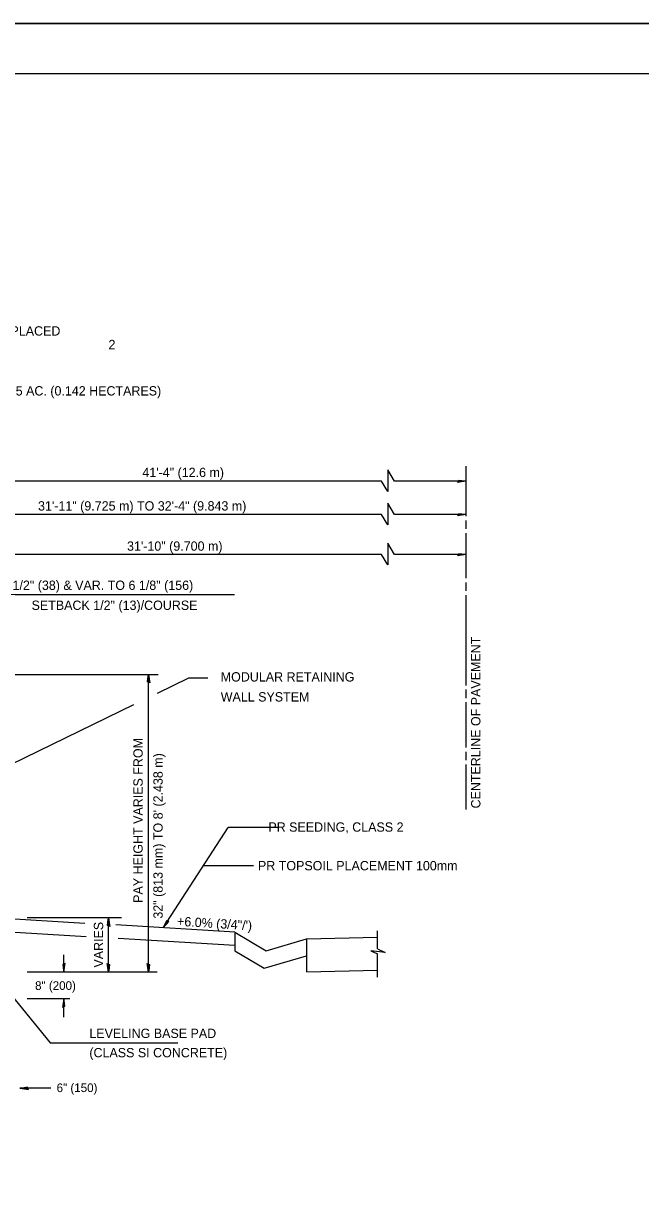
# Model space of a CAD drawing. Extents: x -313 to 1047, y -988 to -455.
# Drawn here: x 677.5 to 800.9, y -689.8 to -454.7 of the extents above; entities that cross this region are included whole.
import ezdxf

# ---------------------------------------------------------------- set-up
doc = ezdxf.new("R2010")
doc.units = 0
for name, color, linetype in [('Design_EX_Roadway Dimensions', 7, 'Continuous'), ('Design_EX_Roadway Notes', 7, 'Continuous'), ('Design_PR_Guardrail', 7, 'Continuous'), ('Design_PR_Sidewalk', 7, 'Continuous'), ('Level 48', 7, 'Continuous'), ('Sheets_50 Reference Boundary', 7, 'Continuous'), ('Sheets_General Details', 7, 'Continuous'), ('Sheets_Printer Plotting Border', 7, 'Continuous'), ('Topo_Building', 7, 'Continuous')]:
    doc.layers.add(name, color=color, linetype=linetype)

msp = doc.modelspace()

# ---------------------------------------------------------------- linework, layer by layer
at = {"layer": 'Design_EX_Roadway Dimensions'}
for p, q in [((749.15, -546.3), (595.93, -546.3)), ((766.06, -546.3), (751.74, -546.3)), ((749.15, -552.97), (669.45, -552.97)), ((766.06, -552.97), (751.74, -552.97)), ((749.15, -560.97), (672.79, -560.97)), ((766.06, -560.97), (751.74, -560.97)), ((672.79, -568.97), (719.74, -568.97)), ((671.15, -584.97), (704.46, -584.97)), ((702.51, -644.52), (702.51, -584.97)), ((697.1, -633.69), (678.23, -633.69)), ((694.51, -644.52), (694.51, -633.69)), ((748.29, -639.88), (748.29, -636.26)), ((685.57, -644.52), (685.57, -641.09)), ((748.29, -645.58), (748.29, -640.89)), ((704.24, -644.52), (678.23, -644.52)), ((686.78, -649.85), (678.23, -649.85)), ((685.57, -653.58), (685.57, -649.85)), ((682.99, -667.79), (676.79, -667.79))]:
    msp.add_line(p, q, dxfattribs=at)
for points in [[(751.74, -546.3), (750.41, -544.02), (750.4, -548.38), (749.15, -546.3)], [(764.5, -546.32), (764.56, -546.09), (765.21, -546.19), (766.06, -546.3), (765.15, -546.42), (764.36, -546.56), (764.5, -546.32), (764.57, -546.17), (765.49, -546.3), (764.49, -546.48), (764.63, -546.28), (765.06, -546.31), (764.65, -546.37)], [(751.74, -552.97), (750.41, -550.69), (750.4, -555.06), (749.15, -552.97)], [(764.5, -553), (764.56, -552.76), (765.21, -552.86), (766.06, -552.97), (765.15, -553.1), (764.36, -553.24), (764.5, -553), (764.57, -552.84), (765.49, -552.97), (764.49, -553.15), (764.63, -552.95), (765.06, -552.98), (764.65, -553.04)], [(751.74, -560.97), (750.41, -558.69), (750.4, -563.06), (749.15, -560.97)], [(764.5, -561), (764.56, -560.76), (765.21, -560.86), (766.06, -560.97), (765.15, -561.1), (764.36, -561.24), (764.5, -561), (764.57, -560.84), (765.49, -560.97), (764.49, -561.15), (764.63, -560.95), (765.06, -560.98), (764.65, -561.04)], [(702.53, -586.53), (702.3, -586.48), (702.4, -585.82), (702.51, -584.97), (702.63, -585.88), (702.77, -586.67), (702.53, -586.53), (702.38, -586.46), (702.51, -585.54), (702.69, -586.54), (702.49, -586.4), (702.51, -585.97), (702.58, -586.38)], [(694.53, -635.25), (694.3, -635.19), (694.4, -634.54), (694.51, -633.69), (694.63, -634.59), (694.77, -635.39), (694.53, -635.25), (694.38, -635.18), (694.51, -634.26), (694.69, -635.26), (694.49, -635.11), (694.51, -634.69), (694.58, -635.1)], [(748.29, -639.88), (749.84, -640.59), (747.01, -640.29), (748.29, -640.89)], [(685.6, -642.96), (685.37, -643.02), (685.47, -643.67), (685.57, -644.52), (685.7, -643.62), (685.84, -642.83), (685.6, -642.96), (685.44, -643.03), (685.58, -643.95), (685.75, -642.95), (685.55, -643.1), (685.58, -643.52), (685.64, -643.11)], [(694.49, -642.96), (694.72, -643.02), (694.62, -643.67), (694.51, -644.52), (694.38, -643.62), (694.25, -642.83), (694.49, -642.96), (694.64, -643.03), (694.51, -643.95), (694.33, -642.95), (694.53, -643.1), (694.5, -643.52), (694.44, -643.11)], [(702.49, -642.96), (702.72, -643.02), (702.62, -643.67), (702.51, -644.52), (702.38, -643.62), (702.25, -642.83), (702.49, -642.96), (702.64, -643.03), (702.51, -643.95), (702.33, -642.95), (702.53, -643.1), (702.5, -643.52), (702.44, -643.11)], [(685.55, -651.41), (685.78, -651.35), (685.68, -650.7), (685.57, -649.85), (685.45, -650.75), (685.31, -651.55), (685.55, -651.41), (685.71, -651.34), (685.57, -650.42), (685.4, -651.42), (685.59, -651.27), (685.57, -650.85), (685.51, -651.26)], [(678.34, -667.81), (678.29, -667.58), (677.63, -667.68), (676.79, -667.79), (677.69, -667.92), (678.48, -668.05), (678.34, -667.81), (678.27, -667.66), (677.35, -667.79), (678.36, -667.97), (678.21, -667.77), (677.79, -667.8), (678.19, -667.86)]]:
    msp.add_lwpolyline(points, dxfattribs=at)
at = {"layer": 'Design_EX_Roadway Notes'}
for p, q in [((710.49, -585.71), (704.24, -588.76)), ((714.38, -585.71), (710.49, -585.71)), ((699.49, -591.08), (670.57, -605.18)), ((705.44, -635.68), (718.43, -615.62)), ((728.6, -615.62), (718.43, -615.62)), ((723.53, -623.26), (713.49, -623.26)), ((674.13, -647.94), (682.87, -658.71)), ((682.87, -658.71), (708.35, -658.71))]:
    msp.add_line(p, q, dxfattribs=at)
msp.add_lwpolyline([(706.3, -634.38), (706.08, -634.3), (705.81, -634.91), (705.44, -635.68), (706.03, -634.99), (706.58, -634.4), (706.3, -634.38), (706.14, -634.36), (705.75, -635.2), (706.44, -634.45), (706.2, -634.47), (705.99, -634.84), (706.26, -634.53)], dxfattribs=at)
at = {"layer": 'Design_PR_Guardrail'}
for points in [[(766.06, -544.27), (766.06, -543.31)], [(766.06, -553.3), (766.06, -544.27)], [(766.06, -555.84), (766.06, -554.15)], [(766.06, -565.72), (766.06, -556.69)], [(766.06, -568.26), (766.06, -566.56)], [(766.06, -578.14), (766.06, -569.1)], [(766.06, -587.17), (766.06, -578.14)], [(766.06, -589.71), (766.06, -588.01)], [(766.06, -599.58), (766.06, -590.55)], [(766.06, -602.12), (766.06, -600.43)], [(766.06, -612), (766.06, -602.97)]]:
    msp.add_lwpolyline(points, dxfattribs=at)
at = {"layer": 'Design_PR_Sidewalk'}
for p, q in [((672.44, -633.69), (689.79, -634.73)), ((672.44, -636.37), (690.06, -637.43))]:
    msp.add_line(p, q, dxfattribs=at)
at = {"layer": 'Level 48'}
msp.add_lwpolyline([(367.14, -454.72), (1047.14, -454.72), (1047.14, -894.72), (367.14, -894.72)], close=True, dxfattribs=at)
at = {"layer": 'Sheets_50 Reference Boundary'}
msp.add_lwpolyline([(407.14, -464.73), (1037.14, -464.73), (1037.14, -864.72), (407.14, -864.72)], close=True, dxfattribs=at)
at = {"layer": 'Sheets_General Details'}
msp.add_line((1047.14, -454.72), (367.14, -454.72), dxfattribs=at)
msp.add_lwpolyline([(407.14, -464.72), (1037.14, -464.72), (1037.14, -884.72), (407.14, -884.72)], close=True, dxfattribs=at)
at = {"layer": 'Sheets_Printer Plotting Border'}
msp.add_lwpolyline([(367.14, -894.72), (1047.14, -894.72), (1047.14, -454.72), (367.14, -454.72)], close=True, dxfattribs=at)
at = {"layer": 'Topo_Building'}
for p, q in [((719.77, -636.54), (695.95, -635.1)), ((719.77, -636.54), (719.77, -640.28)), ((719.77, -636.54), (726.04, -640.25)), ((719.77, -639.24), (696.46, -637.82)), ((726.04, -640.25), (734.1, -637.9)), ((734.1, -637.9), (748.29, -637.56)), ((734.1, -637.9), (734.1, -644.49)), ((719.77, -640.28), (725.62, -643.74)), ((725.62, -643.74), (734.1, -641.26)), ((734.1, -644.49), (748.29, -644.15))]:
    msp.add_line(p, q, dxfattribs=at)

# ---------------------------------------------------------------- texts
at = {"layer": 'Design_EX_Roadway Dimensions'}
for s, height, p in [('41\'-4" (12.6 m)', 1.8653, (701.28, -545.48)), ('31\'-11" (9.725 m) TO 32\'-4" (9.843 m)', 1.8653, (680.41, -552.18)), ('31\'-10" (9.700 m)', 1.8653, (698.21, -560.22)), ('1/2" (38) & VAR. TO 6 1/8" (156)', 1.8653, (675.31, -568.06)), ('SETBACK 1/2" (13)/COURSE', 1.8653, (679.12, -572.06)), ('8" (200)', 1.733, (679.82, -648.1)), ('6" (150)', 1.733, (684.13, -668.54))]:
    msp.add_text(s, height=height, dxfattribs=at).set_placement(p)
for s, height, rotation, p in [('PAY HEIGHT VARIES FROM', 1.8653, 90, (701.35, -630.68)), ('32" (813 mm) TO 8\' (2.438 m)', 1.8653, 90, (705.35, -633.84)), ('VARIES', 1.865, 90, (693.44, -643.63)), ('+6.0% (3/4"/\')', 1.8653, 356.5388, (708.18, -635.26))]:
    msp.add_text(s, height=height, rotation=rotation, dxfattribs=at).set_placement(p)
at = {"layer": 'Design_EX_Roadway Notes'}
for s, height, p in [('   PR EROSION CONTROL BLANKET (COCONUT FIBER) PLACED', 1.8653, (608.52, -517.17)), ('2', 1.87, (694.51, -519.9)), ('PR SEEDING CLASS 4 ON ALL 6" (150 mm) TOPSOIL - 0.35 AC. (0.142 HECTARES)', 1.8653, (608.52, -529.16)), ('MODULAR RETAINING', 1.8653, (716.96, -586.39)), ('WALL SYSTEM', 1.8653, (716.96, -590.39)), ('   PR SEEDING, CLASS 2', 1.8653, (724.41, -616.44)), ('PR TOPSOIL PLACEMENT 100mm', 1.8653, (724.41, -624.17)), ('LEVELING BASE PAD', 1.8653, (690.68, -657.72)), ('(CLASS SI CONCRETE)', 1.8653, (690.68, -661.58))]:
    msp.add_text(s, height=height, dxfattribs=at).set_placement(p)
msp.add_text('CENTERLINE OF PAVEMENT', height=1.8653, rotation=90, dxfattribs=at).set_placement((768.91, -611.79))

doc.saveas('drawing.dxf')
